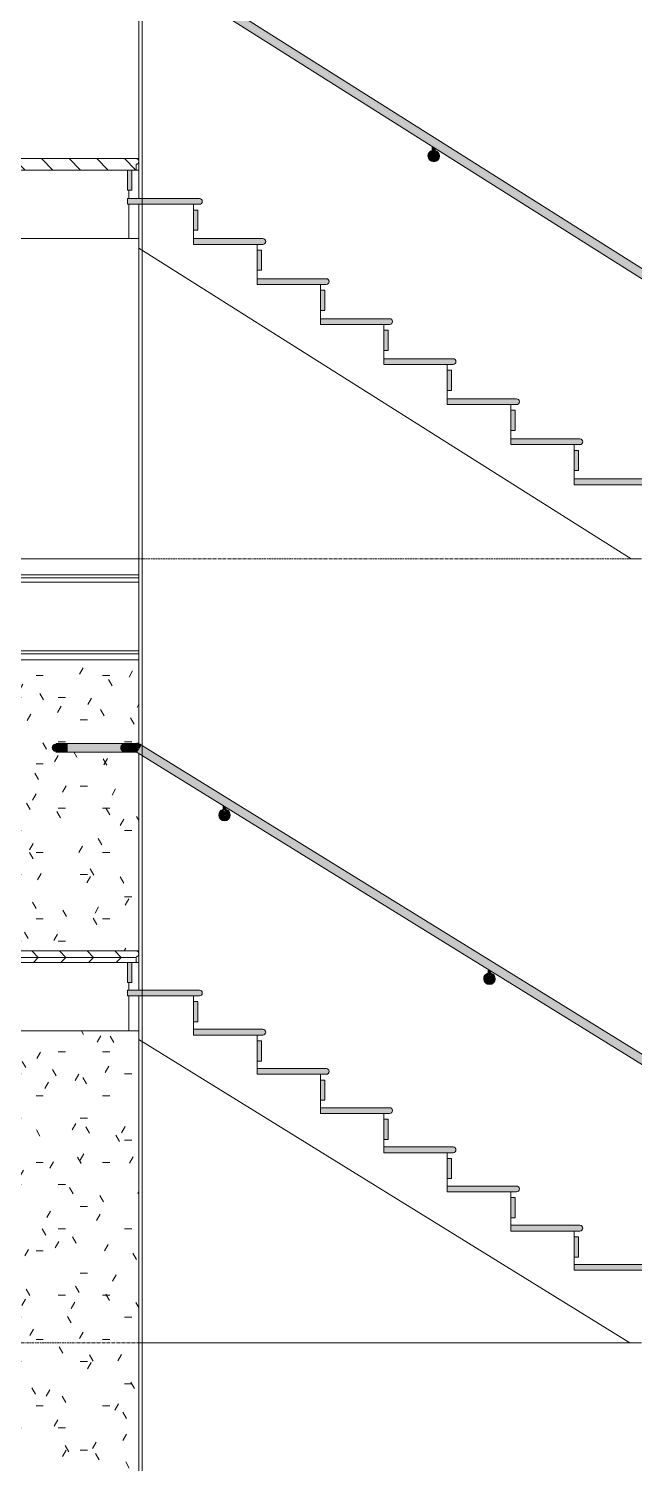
# Model space of a CAD drawing. Header units: inches. Extents: x 9661 to 15313, y -314 to 660.
# Drawn here: x 13329.5 to 13434.5, y -20.9 to 228 of the extents above; entities that cross this region are included whole.
import ezdxf

# ---------------------------------------------------------------- set-up
doc = ezdxf.new("R2010")
doc.units = ezdxf.units.IN
doc.header["$MEASUREMENT"] = 0
doc.linetypes.add('Grid Line 1_2_', pattern=[0.875, 0.5, -0.125, 0.125, -0.125])
for name, color, linetype, lineweight in [('0-3', 55, 'Continuous', 9), ('0-5', 130, 'Continuous', 5), ('A-FLOR-1', 55, 'Continuous', 9), ('A-FLOR-HRAL-1', 55, 'Continuous', 9), ('A-FLOR-HRAL-2', 7, 'Continuous', 9), ('A-FLOR-HRAL-4', 41, 'Continuous', 9), ('A-FLOR-LEVL-1', 51, 'Grid Line 1_2_', 9), ('A-WALL-PATT-1', 55, 'Continuous', 9), ('G-ANNO-SYMB', 111, 'Continuous', 9), ('I-WALL-1', 55, 'Continuous', 9), ('S-BEAM-3', 55, 'Continuous', 9), ('S-FNDN-2', 55, 'Continuous', 9), ('S-STRS-1', 45, 'Continuous', 9), ('S-STRS-2', 55, 'Continuous', 9), ('S-STRS-3', 21, 'Continuous', 5), ('S-STRS-4', 7, 'Continuous', 9)]:
    doc.layers.add(name, color=color, linetype=linetype, lineweight=lineweight)
pattern_1 = [(0, (-3012.324, 138.832), (0, 4.798), []), (315, (-3012.324, 138.832), (4.798427, 0), [6.786, -6.786]), (45, (-3012.324, 138.832), (4.798427, 0), [6.786, -6.786])]

# ---------------------------------------------------------------- blocks, each defined once
blk = doc.blocks.new('Railing - Handrail - Bracket-2694455-BUILDING SECTION - NORTH_SOUTH AT ELEVATOR AND COURTYARD - LOOKING EAST')
at = {"layer": 'A-FLOR-HRAL-2'}
h = blk.add_hatch(color=256, dxfattribs=at)
h.paths.add_polyline_path([(-3756.22, 92.32), (-3756.28, 92.27), (-3756.23, 92.31)], flags=0)
h.paths.add_polyline_path([(-3756.47, 90.57), (-3756.21, 90.6), (-3755.97, 90.7), (-3755.76, 90.86), (-3755.6, 91.07), (-3755.5, 91.31), (-3755.47, 91.57), (-3755.5, 91.83), (-3755.6, 92.07), (-3755.76, 92.27), (-3755.97, 92.43), (-3756.22, 92.53), (-3756.22, 91.56), (-3756.3, 91.42), (-3756.52, 91.35), (-3756.71, 91.5), (-3756.72, 91.89), (-3756.73, 92.53), (-3756.97, 92.43), (-3757.18, 92.27), (-3757.34, 92.07), (-3757.44, 91.83), (-3757.47, 91.57), (-3757.44, 91.31), (-3757.34, 91.07), (-3757.18, 90.86), (-3756.97, 90.7), (-3756.73, 90.6)], flags=0)
blk.add_hatch(color=256, dxfattribs=at).paths.add_polyline_path([(-3756.22, 92.32), (-3756.25, 92.94), (-3756.59, 93.17), (-3756.72, 93.21), (-3756.69, 92.32), (-3756.23, 92.32)], flags=0)
h = blk.add_hatch(color=256, dxfattribs=at)
h.paths.add_polyline_path([(-3756.52, 91.35), (-3756.3, 91.42), (-3756.22, 91.57), (-3756.22, 91.68), (-3756.47, 91.43), (-3756.72, 91.68), (-3756.71, 91.5), (-3756.6, 91.42)], flags=0)
h.paths.add_polyline_path([(-3756.47, 91.43), (-3756.22, 91.75), (-3756.26, 92.27), (-3756.41, 92.1), (-3756.69, 92.27), (-3756.72, 92.27), (-3756.7, 91.66), (-3756.52, 91.49)], flags=0)
h.paths.add_polyline_path([(-3756.41, 92.1), (-3756.29, 92.32), (-3756.63, 92.27), (-3756.47, 92.15)], flags=0)
at = {"layer": 'A-FLOR-HRAL-1'}
for p, q in [((-3756.72, 93.27), (-3756.72, 92.32)), ((-3756.22, 92.32), (-3756.22, 92.96))]:
    blk.add_line(p, q, dxfattribs=at)
at = {"layer": 'A-FLOR-HRAL-1', "flags": 128}
for points in [[(-3756.72, 92.32), (-3756.72, 92.29), (-3756.72, 92.26), (-3756.72, 92.23), (-3756.72, 92.2), (-3756.72, 92.17), (-3756.72, 92.14), (-3756.72, 92.11), (-3756.72, 92.08), (-3756.72, 92.05), (-3756.72, 92.03), (-3756.72, 92), (-3756.72, 91.97), (-3756.72, 91.94), (-3756.72, 91.92), (-3756.72, 91.89), (-3756.72, 91.87), (-3756.72, 91.85), (-3756.72, 91.82), (-3756.72, 91.8), (-3756.72, 91.78), (-3756.72, 91.76), (-3756.72, 91.74), (-3756.72, 91.72), (-3756.72, 91.7), (-3756.72, 91.69), (-3756.72, 91.67), (-3756.72, 91.66), (-3756.72, 91.64), (-3756.72, 91.63), (-3756.72, 91.62), (-3756.72, 91.61), (-3756.72, 91.6), (-3756.72, 91.59), (-3756.72, 91.58), (-3756.72, 91.58), (-3756.72, 91.57), (-3756.72, 91.57), (-3756.72, 91.57), (-3756.72, 91.57)], [(-3756.22, 91.57), (-3756.22, 91.57), (-3756.22, 91.57), (-3756.22, 91.57), (-3756.22, 91.58), (-3756.22, 91.58), (-3756.22, 91.59), (-3756.22, 91.6), (-3756.22, 91.61), (-3756.22, 91.62), (-3756.22, 91.63), (-3756.22, 91.64), (-3756.22, 91.65), (-3756.22, 91.67), (-3756.22, 91.68), (-3756.22, 91.7), (-3756.22, 91.72), (-3756.22, 91.73), (-3756.22, 91.75), (-3756.22, 91.77), (-3756.22, 91.79), (-3756.22, 91.82), (-3756.22, 91.84), (-3756.22, 91.86), (-3756.22, 91.89), (-3756.22, 91.91), (-3756.22, 91.94), (-3756.22, 91.96), (-3756.22, 91.99), (-3756.22, 92.02), (-3756.22, 92.05), (-3756.22, 92.07), (-3756.22, 92.1), (-3756.22, 92.13), (-3756.22, 92.16), (-3756.22, 92.19), (-3756.22, 92.22), (-3756.22, 92.25), (-3756.22, 92.28), (-3756.22, 92.31), (-3756.22, 92.32)]]:
    blk.add_lwpolyline(points, dxfattribs=at)
at = {"layer": 'A-FLOR-HRAL-1'}
for radius, start, end in [(1, 105, 180), (1, 360, 75), (1, 180, 360), (0.25, 195, 360)]:
    blk.add_arc((-3756.47, 91.57), radius, start, end, dxfattribs=at)
blk = doc.blocks.new('Railing - Handrail - Bracket-2694453-BUILDING SECTION - NORTH_SOUTH AT ELEVATOR AND COURTYARD - LOOKING EAST')
at = {"layer": 'A-FLOR-HRAL-2'}
blk.add_hatch(color=256, dxfattribs=at).paths.add_polyline_path([(-3710.27, 63.91), (-3710.26, 63.91), (-3710.29, 64.53), (-3710.64, 64.76), (-3710.76, 64.77), (-3710.73, 63.91), (-3710.29, 63.91)], flags=0)
h = blk.add_hatch(color=256, dxfattribs=at)
h.paths.add_polyline_path([(-3710.26, 63.91), (-3710.29, 63.91), (-3710.27, 63.9)], flags=0)
h.paths.add_polyline_path([(-3710.51, 62.16), (-3710.25, 62.19), (-3710.01, 62.29), (-3709.8, 62.45), (-3709.65, 62.66), (-3709.55, 62.9), (-3709.51, 63.16), (-3709.55, 63.42), (-3709.65, 63.66), (-3709.8, 63.86), (-3710.01, 64.02), (-3710.26, 64.12), (-3710.3, 63.09), (-3710.34, 63.01), (-3710.58, 62.95), (-3710.75, 63.09), (-3710.76, 63.48), (-3710.77, 64.12), (-3711.01, 64.02), (-3711.22, 63.86), (-3711.38, 63.66), (-3711.48, 63.42), (-3711.51, 63.16), (-3711.48, 62.9), (-3711.38, 62.66), (-3711.22, 62.45), (-3711.01, 62.29), (-3710.77, 62.19)], flags=0)
h = blk.add_hatch(color=256, dxfattribs=at)
h.paths.add_polyline_path([(-3710.56, 62.94), (-3710.34, 63.01), (-3710.26, 63.16), (-3710.26, 63.27), (-3710.51, 63.02), (-3710.76, 63.27), (-3710.75, 63.09), (-3710.58, 62.95)], flags=0)
h.paths.add_polyline_path([(-3710.51, 63.02), (-3710.26, 63.34), (-3710.29, 63.87), (-3710.45, 63.69), (-3710.73, 63.86), (-3710.76, 63.91), (-3710.74, 63.24), (-3710.56, 63.07)], flags=0)
h.paths.add_polyline_path([(-3710.45, 63.69), (-3710.33, 63.91), (-3710.69, 63.88), (-3710.51, 63.74)], flags=0)
at = {"layer": 'A-FLOR-HRAL-1'}
for p, q in [((-3710.76, 64.86), (-3710.76, 63.91)), ((-3710.26, 63.91), (-3710.26, 64.55))]:
    blk.add_line(p, q, dxfattribs=at)
at = {"layer": 'A-FLOR-HRAL-1', "flags": 128}
for points in [[(-3710.76, 63.91), (-3710.76, 63.88), (-3710.76, 63.85), (-3710.76, 63.82), (-3710.76, 63.79), (-3710.76, 63.76), (-3710.76, 63.73), (-3710.76, 63.7), (-3710.76, 63.67), (-3710.76, 63.64), (-3710.76, 63.61), (-3710.76, 63.59), (-3710.76, 63.56), (-3710.76, 63.53), (-3710.76, 63.51), (-3710.76, 63.48), (-3710.76, 63.46), (-3710.76, 63.44), (-3710.76, 63.41), (-3710.76, 63.39), (-3710.76, 63.37), (-3710.76, 63.35), (-3710.76, 63.33), (-3710.76, 63.31), (-3710.76, 63.29), (-3710.76, 63.28), (-3710.76, 63.26), (-3710.76, 63.25), (-3710.76, 63.23), (-3710.76, 63.22), (-3710.76, 63.21), (-3710.76, 63.2), (-3710.76, 63.19), (-3710.76, 63.18), (-3710.76, 63.17), (-3710.76, 63.17), (-3710.76, 63.16), (-3710.76, 63.16), (-3710.76, 63.16), (-3710.76, 63.16)], [(-3710.26, 63.16), (-3710.26, 63.16), (-3710.26, 63.16), (-3710.26, 63.16), (-3710.26, 63.17), (-3710.26, 63.17), (-3710.26, 63.18), (-3710.26, 63.19), (-3710.26, 63.19), (-3710.26, 63.2), (-3710.26, 63.22), (-3710.26, 63.23), (-3710.26, 63.24), (-3710.26, 63.26), (-3710.26, 63.27), (-3710.26, 63.29), (-3710.26, 63.31), (-3710.26, 63.32), (-3710.26, 63.34), (-3710.26, 63.36), (-3710.26, 63.38), (-3710.26, 63.41), (-3710.26, 63.43), (-3710.26, 63.45), (-3710.26, 63.48), (-3710.26, 63.5), (-3710.26, 63.53), (-3710.26, 63.55), (-3710.26, 63.58), (-3710.26, 63.61), (-3710.26, 63.64), (-3710.26, 63.66), (-3710.26, 63.69), (-3710.26, 63.72), (-3710.26, 63.75), (-3710.26, 63.78), (-3710.26, 63.81), (-3710.26, 63.84), (-3710.26, 63.87), (-3710.26, 63.9), (-3710.26, 63.91)]]:
    blk.add_lwpolyline(points, dxfattribs=at)
at = {"layer": 'A-FLOR-HRAL-1'}
for radius, start, end in [(1, 105, 180), (1, 180, 360), (0.25, 195, 360), (1, 360, 75)]:
    blk.add_arc((-3710.51, 63.16), radius, start, end, dxfattribs=at)
blk = doc.blocks.new('Railing - Handrail - Bracket-2694451-BUILDING SECTION - NORTH_SOUTH AT ELEVATOR AND COURTYARD - LOOKING EAST')
at = {"layer": 'A-FLOR-HRAL-2'}
h = blk.add_hatch(color=256, dxfattribs=at)
h.paths.add_polyline_path([(-3664.3, 35.5), (-3664.34, 35.5), (-3664.3, 35.5)], flags=0)
h.paths.add_polyline_path([(-3664.55, 33.75), (-3664.29, 33.78), (-3664.05, 33.88), (-3663.85, 34.04), (-3663.69, 34.25), (-3663.59, 34.49), (-3663.55, 34.75), (-3663.63, 35.11), (-3663.76, 35.34), (-3663.9, 35.5), (-3664.17, 35.66), (-3664.3, 35.71), (-3664.34, 34.68), (-3664.39, 34.6), (-3664.6, 34.53), (-3664.79, 34.68), (-3664.8, 35.07), (-3664.81, 35.71), (-3665.05, 35.61), (-3665.35, 35.34), (-3665.48, 35.11), (-3665.52, 35.01), (-3665.55, 34.75), (-3665.52, 34.49), (-3665.42, 34.25), (-3665.26, 34.04), (-3665.05, 33.88), (-3664.81, 33.78)], flags=0)
blk.add_hatch(color=256, dxfattribs=at).paths.add_polyline_path([(-3664.73, 35.5), (-3664.3, 35.5), (-3664.34, 36.12), (-3664.68, 36.35), (-3664.8, 36.39), (-3664.77, 35.5)], flags=0)
h = blk.add_hatch(color=256, dxfattribs=at)
h.paths.add_polyline_path([(-3664.6, 34.53), (-3664.39, 34.6), (-3664.3, 34.75), (-3664.3, 34.86), (-3664.55, 34.61), (-3664.8, 34.86), (-3664.79, 34.68), (-3664.69, 34.59)], flags=0)
h.paths.add_polyline_path([(-3664.55, 34.61), (-3664.3, 34.93), (-3664.34, 35.46), (-3664.49, 35.28), (-3664.77, 35.45), (-3664.8, 35.5), (-3664.78, 34.83), (-3664.6, 34.66)], flags=0)
h.paths.add_polyline_path([(-3664.49, 35.28), (-3664.38, 35.5), (-3664.73, 35.47), (-3664.55, 35.33)], flags=0)
at = {"layer": 'A-FLOR-HRAL-1'}
for p, q in [((-3664.8, 36.44), (-3664.8, 35.5)), ((-3664.3, 35.5), (-3664.3, 36.14))]:
    blk.add_line(p, q, dxfattribs=at)
at = {"layer": 'A-FLOR-HRAL-1', "flags": 128}
for points in [[(-3664.8, 35.5), (-3664.8, 35.47), (-3664.8, 35.44), (-3664.8, 35.41), (-3664.8, 35.38), (-3664.8, 35.35), (-3664.8, 35.32), (-3664.8, 35.29), (-3664.8, 35.26), (-3664.8, 35.23), (-3664.8, 35.2), (-3664.8, 35.18), (-3664.8, 35.15), (-3664.8, 35.12), (-3664.8, 35.1), (-3664.8, 35.07), (-3664.8, 35.05), (-3664.8, 35.02), (-3664.8, 35), (-3664.8, 34.98), (-3664.8, 34.96), (-3664.8, 34.94), (-3664.8, 34.92), (-3664.8, 34.9), (-3664.8, 34.88), (-3664.8, 34.87), (-3664.8, 34.85), (-3664.8, 34.83), (-3664.8, 34.82), (-3664.8, 34.81), (-3664.8, 34.8), (-3664.8, 34.79), (-3664.8, 34.78), (-3664.8, 34.77), (-3664.8, 34.76), (-3664.8, 34.76), (-3664.8, 34.75), (-3664.8, 34.75), (-3664.8, 34.75), (-3664.8, 34.75)], [(-3664.3, 34.75), (-3664.3, 34.75), (-3664.3, 34.75), (-3664.3, 34.75), (-3664.3, 34.76), (-3664.3, 34.76), (-3664.3, 34.77), (-3664.3, 34.78), (-3664.3, 34.78), (-3664.3, 34.79), (-3664.3, 34.81), (-3664.3, 34.82), (-3664.3, 34.83), (-3664.3, 34.85), (-3664.3, 34.86), (-3664.3, 34.88), (-3664.3, 34.89), (-3664.3, 34.91), (-3664.3, 34.93), (-3664.3, 34.95), (-3664.3, 34.97), (-3664.3, 35), (-3664.3, 35.02), (-3664.3, 35.04), (-3664.3, 35.07), (-3664.3, 35.09), (-3664.3, 35.12), (-3664.3, 35.14), (-3664.3, 35.17), (-3664.3, 35.2), (-3664.3, 35.22), (-3664.3, 35.25), (-3664.3, 35.28), (-3664.3, 35.31), (-3664.3, 35.34), (-3664.3, 35.37), (-3664.3, 35.4), (-3664.3, 35.43), (-3664.3, 35.46), (-3664.3, 35.49), (-3664.3, 35.5)]]:
    blk.add_lwpolyline(points, dxfattribs=at)
at = {"layer": 'A-FLOR-HRAL-1'}
for radius, start, end in [(1, 105, 180), (1, 360, 75), (1, 180, 360), (0.25, 195, 360)]:
    blk.add_arc((-3664.55, 34.75), radius, start, end, dxfattribs=at)
blk = doc.blocks.new('Railing - Railing-2687275-BUILDING SECTION - NORTH_SOUTH AT ELEVATOR AND COURTYARD - LOOKING EAST')
for name in ['Railing - Handrail - Bracket-2694455-BUILDING SECTION - NORTH_SOUTH AT ELEVATOR AND COURTYARD - LOOKING EAST', 'Railing - Handrail - Bracket-2694453-BUILDING SECTION - NORTH_SOUTH AT ELEVATOR AND COURTYARD - LOOKING EAST', 'Railing - Handrail - Bracket-2694451-BUILDING SECTION - NORTH_SOUTH AT ELEVATOR AND COURTYARD - LOOKING EAST']:
    blk.add_blockref(name, (0, 0))
blk = doc.blocks.new('Top Rail Type - Top Rail_Internal_-2687276-BUILDING SECTION - NORTH_SOUTH AT ELEVATOR AND COURTYARD - LOOKING EAST')
at = {"layer": 'A-FLOR-HRAL-4'}
for points in [[(-3774.45, 103.25), (-3771.89, 103.25), (-3771.89, 104), (-3773.89, 103.97), (-3774.2, 103.8), (-3774.32, 103.66), (-3774.41, 103.48), (-3774.44, 103.29)], [(-3771.89, 102.5), (-3771.89, 103.25), (-3774.45, 103.25), (-3774.36, 102.91), (-3774.25, 102.75), (-3774.1, 102.62), (-3773.92, 102.54), (-3773.73, 102.5), (-3773.7, 102.5), (-3772.47, 102.5)], [(-3771.23, 103.06), (-3770.85, 103.71), (-3771.4, 103.93), (-3771.89, 103.97), (-3771.89, 103.25), (-3771.42, 103.15), (-3771.32, 103.1)], [(-3771.62, 102.45), (-3771.23, 103.06), (-3771.7, 103.22), (-3771.89, 103.25), (-3771.89, 102.53), (-3771.63, 102.45)], [(-3771.7, 103.97), (-3771.73, 104), (-3771.7, 103.97)], [(-3771.32, 103.91), (-3771.35, 104), (-3771.62, 103.96), (-3771.35, 103.92)], [(-3662.6, 35.02), (-3662.2, 35.66), (-3771.23, 103.06), (-3771.62, 102.42), (-3756.59, 93.17), (-3756.4, 93.07), (-3756.16, 92.86), (-3710.64, 64.76), (-3710.45, 64.66), (-3710.24, 64.48), (-3664.68, 36.35), (-3664.45, 36.21), (-3664.14, 35.98), (-3662.63, 35.04)], [(-3662.2, 35.66), (-3661.82, 36.31), (-3770.85, 103.68), (-3771.23, 103.06), (-3662.47, 35.83)]]:
    blk.add_hatch(color=256, dxfattribs=at).paths.add_polyline_path(points, flags=0)
at = {"layer": 'A-FLOR-HRAL-1'}
for p, q in [((-3771.89, 104), (-3773.7, 104)), ((-3773.7, 102.5), (-3771.89, 102.5)), ((-3771.8, 102.5), (-3771.86, 102.5)), ((-3771.32, 104), (-3771.7, 104)), ((-3771.63, 102.43), (-3662.6, 35.02)), ((-3661.81, 36.3), (-3770.84, 103.7))]:
    blk.add_line(p, q, dxfattribs=at)
at = {"layer": 'A-FLOR-HRAL-1', "flags": 128}
for points in [[(-3770.84, 103.7), (-3770.91, 103.74), (-3770.98, 103.78), (-3771.05, 103.81), (-3771.12, 103.85), (-3771.2, 103.88), (-3771.27, 103.9), (-3771.35, 103.93), (-3771.43, 103.95), (-3771.51, 103.96), (-3771.59, 103.98), (-3771.67, 103.99), (-3771.74, 103.99), (-3771.82, 104), (-3771.89, 104)], [(-3771.89, 102.5), (-3771.87, 102.5), (-3771.85, 102.5), (-3771.83, 102.5), (-3771.81, 102.49), (-3771.79, 102.49), (-3771.77, 102.49), (-3771.75, 102.48), (-3771.73, 102.47), (-3771.72, 102.47), (-3771.7, 102.46), (-3771.68, 102.45), (-3771.66, 102.44), (-3771.64, 102.43), (-3771.63, 102.43)], [(-3771.88, 104), (-3771.8, 104), (-3771.72, 104), (-3771.7, 104)]]:
    blk.add_lwpolyline(points, dxfattribs=at)
at = {"layer": 'A-FLOR-HRAL-1'}
for points, knots in [([(-3773.7, 104), (-3773.71, 104), (-3773.75, 104), (-3773.8, 103.99), (-3773.85, 103.99), (-3773.89, 103.97), (-3773.94, 103.96), (-3773.99, 103.94), (-3774.03, 103.92), (-3774.07, 103.9), (-3774.12, 103.87), (-3774.17, 103.84), (-3774.22, 103.79), (-3774.26, 103.74), (-3774.3, 103.69), (-3774.35, 103.63), (-3774.39, 103.54), (-3774.44, 103.41), (-3774.45, 103.32), (-3774.45, 103.25)], [0.5, 0.5, 0.5, 0.5, 0.5208333, 0.5416667, 0.5625, 0.5833333, 0.6041667, 0.625, 0.6458333, 0.6666667, 0.6875, 0.7083333, 0.75, 0.7708333, 0.7916667, 0.8333333, 0.875, 0.9166667, 1, 1, 1, 1]), ([(-3774.45, 103.25), (-3774.45, 103.18), (-3774.44, 103.09), (-3774.39, 102.96), (-3774.35, 102.87), (-3774.3, 102.81), (-3774.26, 102.76), (-3774.22, 102.71), (-3774.16, 102.65), (-3774.09, 102.61), (-3774.03, 102.58), (-3773.99, 102.56), (-3773.94, 102.54), (-3773.89, 102.53), (-3773.85, 102.51), (-3773.8, 102.51), (-3773.75, 102.5), (-3773.71, 102.5), (-3773.7, 102.5)], [0, 0, 0, 0, 0.0833333, 0.125, 0.1666667, 0.2083333, 0.2291667, 0.25, 0.2916667, 0.3333333, 0.3541667, 0.375, 0.3958333, 0.4166667, 0.4375, 0.4583333, 0.4791667, 0.5, 0.5, 0.5, 0.5])]:
    blk.add_open_spline(points, degree=3, knots=knots, dxfattribs=at)
blk = doc.blocks.new('Railing - Handrail - Bracket-2694468-BUILDING SECTION - NORTH_SOUTH AT ELEVATOR AND COURTYARD - LOOKING EAST')
at = {"layer": 'A-FLOR-HRAL-2'}
h = blk.add_hatch(color=256, dxfattribs=at)
h.paths.add_polyline_path([(-3719.92, 206.67), (-3719.96, 206.67), (-3719.93, 206.66)], flags=0)
h.paths.add_polyline_path([(-3720.17, 204.92), (-3719.91, 204.95), (-3719.67, 205.05), (-3719.47, 205.21), (-3719.31, 205.42), (-3719.21, 205.66), (-3719.17, 205.92), (-3719.21, 206.18), (-3719.31, 206.42), (-3719.47, 206.63), (-3719.67, 206.78), (-3719.92, 206.88), (-3719.96, 205.85), (-3720.01, 205.77), (-3720.24, 205.71), (-3720.42, 205.85), (-3720.42, 206.24), (-3720.43, 206.88), (-3720.67, 206.78), (-3720.88, 206.63), (-3721.04, 206.42), (-3721.14, 206.18), (-3721.17, 205.92), (-3721.14, 205.66), (-3721.04, 205.42), (-3720.88, 205.21), (-3720.67, 205.05), (-3720.43, 204.95)], flags=0)
for points in [[(-3720.35, 206.67), (-3719.92, 206.67), (-3719.96, 207.28), (-3720.3, 207.51), (-3720.42, 207.53), (-3720.39, 206.67)], [(-3720.23, 205.7), (-3720.01, 205.77), (-3719.92, 205.92), (-3719.96, 206.63), (-3719.96, 206.67), (-3720.35, 206.64), (-3720.39, 206.63), (-3720.42, 206.67), (-3720.42, 205.85), (-3720.24, 205.71)]]:
    blk.add_hatch(color=256, dxfattribs=at).paths.add_polyline_path(points, flags=0)
at = {"layer": 'A-FLOR-HRAL-1'}
for p, q in [((-3720.42, 207.61), (-3720.42, 206.67)), ((-3719.92, 206.67), (-3719.92, 207.29))]:
    blk.add_line(p, q, dxfattribs=at)
at = {"layer": 'A-FLOR-HRAL-1', "flags": 128}
for points in [[(-3720.42, 206.67), (-3720.42, 206.64), (-3720.42, 206.61), (-3720.42, 206.58), (-3720.42, 206.55), (-3720.42, 206.52), (-3720.42, 206.49), (-3720.42, 206.46), (-3720.42, 206.43), (-3720.42, 206.4), (-3720.42, 206.38), (-3720.42, 206.35), (-3720.42, 206.32), (-3720.42, 206.3), (-3720.42, 206.27), (-3720.42, 206.24), (-3720.42, 206.22), (-3720.42, 206.2), (-3720.42, 206.17), (-3720.42, 206.15), (-3720.42, 206.13), (-3720.42, 206.11), (-3720.42, 206.09), (-3720.42, 206.07), (-3720.42, 206.05), (-3720.42, 206.04), (-3720.42, 206.02), (-3720.42, 206.01), (-3720.42, 205.99), (-3720.42, 205.98), (-3720.42, 205.97), (-3720.42, 205.96), (-3720.42, 205.95), (-3720.42, 205.94), (-3720.42, 205.94), (-3720.42, 205.93), (-3720.42, 205.92), (-3720.42, 205.92), (-3720.42, 205.92), (-3720.42, 205.92)], [(-3719.92, 205.92), (-3719.92, 205.92), (-3719.92, 205.92), (-3719.92, 205.92), (-3719.92, 205.93), (-3719.92, 205.93), (-3719.92, 205.94), (-3719.92, 205.95), (-3719.92, 205.96), (-3719.92, 205.97), (-3719.92, 205.98), (-3719.92, 205.99), (-3719.92, 206), (-3719.92, 206.02), (-3719.92, 206.03), (-3719.92, 206.05), (-3719.92, 206.07), (-3719.92, 206.09), (-3719.92, 206.1), (-3719.92, 206.12), (-3719.92, 206.15), (-3719.92, 206.17), (-3719.92, 206.19), (-3719.92, 206.21), (-3719.92, 206.24), (-3719.92, 206.26), (-3719.92, 206.29), (-3719.92, 206.31), (-3719.92, 206.34), (-3719.92, 206.37), (-3719.92, 206.4), (-3719.92, 206.42), (-3719.92, 206.45), (-3719.92, 206.48), (-3719.92, 206.51), (-3719.92, 206.54), (-3719.92, 206.57), (-3719.92, 206.6), (-3719.92, 206.63), (-3719.92, 206.66), (-3719.92, 206.67)]]:
    blk.add_lwpolyline(points, dxfattribs=at)
at = {"layer": 'A-FLOR-HRAL-1'}
for radius, start, end in [(1, 105, 180), (1, 0, 75), (1, 180, 0), (0.25, 195, 0)]:
    blk.add_arc((-3720.17, 205.92), radius, start, end, dxfattribs=at)
blk = doc.blocks.new('Railing - Railing-2687277-BUILDING SECTION - NORTH_SOUTH AT ELEVATOR AND COURTYARD - LOOKING EAST')
blk.add_blockref('Railing - Handrail - Bracket-2694468-BUILDING SECTION - NORTH_SOUTH AT ELEVATOR AND COURTYARD - LOOKING EAST', (0, 0))
blk = doc.blocks.new('Top Rail Type - Top Rail_Internal_-2687278-BUILDING SECTION - NORTH_SOUTH AT ELEVATOR AND COURTYARD - LOOKING EAST')
at = {"layer": 'A-FLOR-HRAL-4'}
for points in [[(-3662.61, 171.04), (-3662.21, 171.67), (-3771.25, 240.51), (-3771.62, 239.89), (-3720.3, 207.51), (-3720.1, 207.4), (-3719.91, 207.22), (-3667.9, 174.42), (-3667.71, 174.31), (-3667.36, 174.04), (-3662.65, 171.06)], [(-3662.21, 171.67), (-3661.83, 172.32), (-3770.85, 241.14), (-3771.23, 240.53), (-3662.47, 171.84)]]:
    blk.add_hatch(color=256, dxfattribs=at).paths.add_polyline_path(points, flags=0)
at = {"layer": 'A-FLOR-HRAL-1'}
for p, q in [((-3771.64, 239.9), (-3662.61, 171.04)), ((-3661.81, 172.31), (-3770.83, 241.16))]:
    blk.add_line(p, q, dxfattribs=at)
blk = doc.blocks.new('Top Rail Type - Top Rail_Internal_-2658768-BUILDING SECTION - NORTH_SOUTH AT ELEVATOR AND COURTYARD - LOOKING EAST')
at = {"layer": 'A-FLOR-HRAL-4'}
for points in [[(-3783.7, 102.5), (-3783.7, 103.25), (-3786.45, 103.25), (-3786.36, 102.91), (-3786.32, 102.86), (-3786.26, 102.82), (-3786.18, 102.68), (-3786.07, 102.6), (-3785.64, 102.52), (-3784.64, 102.52), (-3784.14, 102.51)], [(-3784.22, 103.25), (-3783.7, 103.25), (-3783.7, 104), (-3786.07, 103.9), (-3786.24, 103.75), (-3786.28, 103.66), (-3786.35, 103.63), (-3786.44, 103.3), (-3786.42, 103.25), (-3784.38, 103.25)], [(-3774.45, 103.25), (-3774.41, 103.48), (-3774.32, 103.66), (-3774.2, 103.8), (-3774.04, 103.91), (-3773.86, 103.98), (-3773.89, 104), (-3783.7, 103.97), (-3783.7, 103.25), (-3774.57, 103.25)], [(-3773.7, 102.5), (-3773.92, 102.54), (-3774.1, 102.62), (-3774.25, 102.75), (-3774.36, 102.91), (-3774.43, 103.1), (-3774.45, 103.25), (-3783.7, 103.25), (-3783.7, 102.5), (-3773.89, 102.5)], [(-3771.89, 104), (-3771.32, 104.03), (-3771.35, 104.08), (-3771.43, 104.05), (-3771.89, 104)]]:
    blk.add_hatch(color=256, dxfattribs=at).paths.add_polyline_path(points, flags=0)
at = {"layer": 'A-FLOR-HRAL-1'}
for p, q in [((-3773.7, 104), (-3783.7, 104)), ((-3783.7, 102.5), (-3773.7, 102.5))]:
    blk.add_line(p, q, dxfattribs=at)
at = {"layer": 'A-FLOR-HRAL-1', "flags": 128}
for points in [[(-3783.7, 104), (-3783.78, 104), (-3783.86, 104), (-3783.94, 104), (-3784.02, 104), (-3784.1, 104), (-3784.17, 104), (-3784.25, 104), (-3784.33, 104), (-3784.4, 104), (-3784.48, 104), (-3784.55, 104), (-3784.62, 104), (-3784.69, 104), (-3784.76, 104), (-3784.83, 104), (-3784.89, 104), (-3784.96, 104), (-3785.02, 104), (-3785.08, 104), (-3785.13, 104), (-3785.19, 104), (-3785.24, 104), (-3785.29, 104), (-3785.34, 104), (-3785.38, 104), (-3785.42, 104), (-3785.46, 104), (-3785.5, 104), (-3785.53, 104), (-3785.56, 104), (-3785.59, 104), (-3785.61, 104), (-3785.64, 104), (-3785.65, 104), (-3785.67, 104), (-3785.68, 104), (-3785.69, 104), (-3785.7, 104), (-3785.7, 104), (-3785.7, 104)], [(-3785.7, 102.5), (-3785.7, 102.5), (-3785.69, 102.5), (-3785.68, 102.5), (-3785.67, 102.5), (-3785.66, 102.5), (-3785.64, 102.5), (-3785.62, 102.5), (-3785.6, 102.5), (-3785.57, 102.5), (-3785.54, 102.5), (-3785.51, 102.5), (-3785.47, 102.5), (-3785.43, 102.5), (-3785.39, 102.5), (-3785.35, 102.5), (-3785.3, 102.5), (-3785.25, 102.5), (-3785.2, 102.5), (-3785.15, 102.5), (-3785.09, 102.5), (-3785.03, 102.5), (-3784.97, 102.5), (-3784.91, 102.5), (-3784.85, 102.5), (-3784.78, 102.5), (-3784.71, 102.5), (-3784.64, 102.5), (-3784.57, 102.5), (-3784.5, 102.5), (-3784.42, 102.5), (-3784.35, 102.5), (-3784.27, 102.5), (-3784.2, 102.5), (-3784.12, 102.5), (-3784.04, 102.5), (-3783.96, 102.5), (-3783.88, 102.5), (-3783.8, 102.5), (-3783.72, 102.5), (-3783.7, 102.5)], [(-3771.35, 104.07), (-3771.43, 104.05), (-3771.51, 104.04), (-3771.59, 104.02), (-3771.67, 104.01), (-3771.74, 104.01), (-3771.82, 104), (-3771.89, 104)]]:
    blk.add_lwpolyline(points, dxfattribs=at)
blk = doc.blocks.new('CTR - 1st Phase -Stairs _ Elevators_rvt-2-BUILDING SECTION - NORTH_SOUTH AT ELEVATOR AND COURTYARD - LOOKING EAST')
at = {"layer": 'S-STRS-1'}
h = blk.add_hatch(dxfattribs=at)
h.set_pattern_fill('FP_40', color=256, style=0, pattern_type=2)
h.set_pattern_definition(pattern_1)
h.paths.add_polyline_path([(-3823.2, 203.47), (-3771.82, 203.47), (-3771.82, 204.47), (-3771.57, 204.54), (-3771.39, 204.72), (-3771.34, 204.84), (-3771.34, 205.1), (-3771.47, 205.33), (-3771.69, 205.46), (-3772.11, 205.47), (-3823.2, 205.47)], flags=0)
h = blk.add_hatch(dxfattribs=at)
h.set_pattern_fill('FP_40', color=256, style=0, pattern_type=2)
h.set_pattern_definition(pattern_1)
h.paths.add_polyline_path([(-3823.2, 66), (-3771.82, 66), (-3771.82, 67), (-3771.57, 67.07), (-3771.39, 67.25), (-3771.34, 67.37), (-3771.34, 67.63), (-3771.47, 67.85), (-3771.69, 67.98), (-3771.82, 68), (-3823.2, 68), (-3823.2, 66.35)], flags=0)
at = {"layer": 'S-STRS-3'}
for points in [[(-3773.07, 199.97), (-3772.57, 199.97), (-3772.57, 203.47), (-3773.32, 203.47), (-3773.32, 199.97)], [(-3761.82, 197.53), (-3760.69, 197.54), (-3760.47, 197.67), (-3760.34, 197.9), (-3760.34, 198.16), (-3760.47, 198.38), (-3760.57, 198.46), (-3760.82, 198.53), (-3773.32, 198.53), (-3773.32, 197.53), (-3770.38, 197.53)], [(-3761.07, 193.03), (-3761.07, 196.53), (-3761.82, 196.53), (-3761.82, 193.03)], [(-3761.82, 190.58), (-3749.82, 190.58), (-3749.57, 190.65), (-3749.47, 190.73), (-3749.34, 190.95), (-3749.34, 191.21), (-3749.47, 191.43), (-3749.57, 191.51), (-3749.82, 191.58), (-3761.82, 191.58)], [(-3750.07, 186.08), (-3750.07, 189.58), (-3750.82, 189.58), (-3750.82, 186.08)], [(-3739.82, 183.63), (-3738.82, 183.63), (-3738.57, 183.7), (-3738.47, 183.78), (-3738.34, 184), (-3738.34, 184.26), (-3738.47, 184.49), (-3738.57, 184.56), (-3738.82, 184.63), (-3750.82, 184.63), (-3750.82, 183.63)], [(-3739.07, 179.13), (-3739.07, 182.63), (-3739.82, 182.63), (-3739.82, 179.13)], [(-3728.82, 176.68), (-3727.82, 176.68), (-3727.57, 176.75), (-3727.47, 176.83), (-3727.34, 177.05), (-3727.34, 177.31), (-3727.47, 177.54), (-3727.57, 177.62), (-3727.82, 177.68), (-3739.82, 177.68), (-3739.82, 176.68), (-3736.86, 176.68)], [(-3728.07, 172.18), (-3728.07, 175.68), (-3728.82, 175.68), (-3728.82, 172.18)], [(-3728.82, 169.74), (-3716.82, 169.74), (-3716.57, 169.8), (-3716.47, 169.88), (-3716.34, 170.11), (-3716.34, 170.37), (-3716.47, 170.59), (-3716.57, 170.67), (-3716.82, 170.74), (-3728.82, 170.74)], [(-3717.07, 165.24), (-3717.07, 168.74), (-3717.82, 168.74), (-3717.82, 165.24)], [(-3714.2, 162.79), (-3705.82, 162.79), (-3705.57, 162.86), (-3705.47, 162.94), (-3705.34, 163.16), (-3705.34, 163.42), (-3705.47, 163.64), (-3705.57, 163.72), (-3705.82, 163.79), (-3717.82, 163.79), (-3717.82, 162.79)], [(-3706.07, 158.29), (-3706.07, 161.79), (-3706.82, 161.79), (-3706.82, 158.29)], [(-3694.82, 155.84), (-3694.57, 155.91), (-3694.47, 155.99), (-3694.34, 156.21), (-3694.34, 156.47), (-3694.47, 156.7), (-3694.57, 156.78), (-3694.82, 156.84), (-3706.82, 156.84), (-3706.82, 155.84), (-3694.96, 155.84)], [(-3695.07, 151.34), (-3695.07, 154.84), (-3695.82, 154.84), (-3695.82, 151.34)], [(-3684.82, 148.89), (-3683.82, 148.89), (-3683.57, 148.96), (-3683.47, 149.04), (-3683.34, 149.27), (-3683.34, 149.52), (-3683.47, 149.75), (-3683.57, 149.83), (-3683.82, 149.89), (-3695.82, 149.89), (-3695.82, 148.89), (-3686.58, 148.89)], [(-3773.07, 62.5), (-3772.57, 62.5), (-3772.57, 66), (-3773.32, 66), (-3773.32, 62.5)], [(-3761.82, 60.2), (-3760.69, 60.22), (-3760.47, 60.35), (-3760.34, 60.57), (-3760.34, 60.83), (-3760.47, 61.05), (-3760.57, 61.13), (-3760.82, 61.2), (-3773.32, 61.2), (-3773.32, 60.2), (-3761.98, 60.2)], [(-3761.07, 55.7), (-3761.07, 59.2), (-3761.82, 59.2), (-3761.82, 55.7)], [(-3753.62, 53.4), (-3749.82, 53.4), (-3749.57, 53.47), (-3749.47, 53.55), (-3749.34, 53.77), (-3749.34, 54.03), (-3749.47, 54.25), (-3749.57, 54.33), (-3749.82, 54.4), (-3761.82, 54.4), (-3761.82, 53.4), (-3760.82, 53.4)], [(-3750.07, 48.9), (-3750.07, 52.4), (-3750.82, 52.4), (-3750.82, 48.9)], [(-3750.82, 46.6), (-3738.82, 46.6), (-3738.57, 46.67), (-3738.47, 46.75), (-3738.34, 46.97), (-3738.34, 47.23), (-3738.47, 47.45), (-3738.57, 47.53), (-3738.82, 47.6), (-3750.82, 47.6)], [(-3739.07, 42.1), (-3739.07, 45.6), (-3739.82, 45.6), (-3739.82, 42.1)], [(-3736.86, 39.8), (-3727.82, 39.8), (-3727.57, 39.87), (-3727.47, 39.95), (-3727.34, 40.17), (-3727.34, 40.43), (-3727.47, 40.65), (-3727.57, 40.73), (-3727.82, 40.8), (-3739.82, 40.8), (-3739.82, 39.8), (-3738.82, 39.8)], [(-3728.07, 35.3), (-3728.07, 38.8), (-3728.82, 38.8), (-3728.82, 35.3)], [(-3717.82, 33), (-3716.82, 33), (-3716.57, 33.07), (-3716.47, 33.15), (-3716.34, 33.37), (-3716.34, 33.63), (-3716.47, 33.85), (-3716.57, 33.93), (-3716.82, 34), (-3728.82, 34), (-3728.82, 33)], [(-3717.07, 28.5), (-3717.07, 32), (-3717.82, 32), (-3717.82, 28.5)], [(-3717.82, 26.2), (-3705.82, 26.2), (-3705.57, 26.27), (-3705.47, 26.35), (-3705.34, 26.57), (-3705.34, 26.83), (-3705.47, 27.05), (-3705.57, 27.13), (-3705.82, 27.2), (-3717.82, 27.2)], [(-3706.07, 21.7), (-3706.07, 25.2), (-3706.82, 25.2), (-3706.82, 21.7)], [(-3694.82, 19.4), (-3694.57, 19.47), (-3694.47, 19.55), (-3694.34, 19.77), (-3694.34, 20.03), (-3694.47, 20.25), (-3694.57, 20.33), (-3694.82, 20.4), (-3706.82, 20.4), (-3706.82, 19.4), (-3695.82, 19.4)], [(-3695.07, 14.9), (-3695.07, 18.4), (-3695.82, 18.4), (-3695.82, 14.9)], [(-3695.82, 12.6), (-3683.82, 12.6), (-3683.57, 12.67), (-3683.47, 12.75), (-3683.34, 12.97), (-3683.34, 13.23), (-3683.47, 13.45), (-3683.57, 13.53), (-3683.82, 13.6), (-3695.82, 13.6)]]:
    blk.add_hatch(color=256, dxfattribs=at).paths.add_polyline_path(points, flags=0)
at = {"layer": 'I-WALL-1'}
for p, q in [((-3771.32, 239.7), (-3771.32, 198.53)), ((-3771.32, 189.93), (-3771.32, 103.91)), ((-3823.2, 136), (-3771.32, 136)), ((-3771.32, 102.24), (-3771.32, 61.2)), ((-3771.32, 52.66), (-3771.32, 0)), ((-3686.14, 0), (-3771.32, 0)), ((-3771.32, 0), (-3771.32, -46.91))]:
    blk.add_line(p, q, dxfattribs=at)
at = {"layer": 'S-STRS-2'}
for p, q in [((-3771.82, 205.47), (-3771.32, 205.47)), ((-3771.32, 204.97), (-3771.32, 205.47)), ((-3771.32, 203.47), (-3771.32, 204.97)), ((-3771.82, 203.47), (-3771.32, 203.47)), ((-3771.32, 203.47), (-3771.82, 203.47)), ((-3771.32, 203.47), (-3771.32, 198.53)), ((-3773.07, 198.53), (-3773.07, 199.97)), ((-3773.07, 191.6), (-3773.07, 197.53)), ((-3771.32, 197.53), (-3771.32, 191.6)), ((-3771.32, 189.93), (-3771.32, 197.53)), ((-3761.82, 197.53), (-3761.82, 196.53)), ((-3761.82, 193.03), (-3761.82, 191.58)), ((-3821.45, 191.6), (-3773.07, 191.6)), ((-3771.32, 191.6), (-3773.07, 191.6)), ((-3771.32, 189.93), (-3685.94, 136)), ((-3750.82, 190.58), (-3750.82, 189.58)), ((-3750.82, 186.08), (-3750.82, 184.63)), ((-3739.82, 183.63), (-3739.82, 182.63)), ((-3739.82, 179.13), (-3739.82, 177.68)), ((-3728.82, 176.68), (-3728.82, 175.68)), ((-3728.82, 172.18), (-3728.82, 170.74)), ((-3717.82, 169.74), (-3717.82, 168.74)), ((-3717.82, 165.24), (-3717.82, 163.79)), ((-3706.82, 162.79), (-3706.82, 161.79)), ((-3706.82, 158.29), (-3706.82, 156.84)), ((-3695.82, 155.84), (-3695.82, 154.84)), ((-3695.82, 151.34), (-3695.82, 149.89)), ((-3684.32, 136), (-3685.94, 136)), ((-3771.82, 68), (-3771.32, 68)), ((-3771.32, 67.5), (-3771.32, 68)), ((-3771.32, 66), (-3771.32, 67.5)), ((-3771.82, 66), (-3771.32, 66)), ((-3771.32, 66), (-3771.82, 66)), ((-3771.32, 66), (-3771.32, 61.2)), ((-3773.07, 61.2), (-3773.07, 62.5)), ((-3773.07, 54.12), (-3773.07, 60.2)), ((-3771.32, 60.2), (-3771.32, 54.12)), ((-3771.32, 52.66), (-3771.32, 60.2)), ((-3761.82, 60.2), (-3761.82, 59.2)), ((-3761.82, 55.7), (-3761.82, 54.4)), ((-3821.45, 54.12), (-3773.07, 54.12)), ((-3771.32, 54.12), (-3773.07, 54.12)), ((-3771.32, 52.66), (-3686.14, 0)), ((-3750.82, 53.4), (-3750.82, 52.4)), ((-3750.82, 48.9), (-3750.82, 47.6)), ((-3739.82, 46.6), (-3739.82, 45.6)), ((-3739.82, 42.1), (-3739.82, 40.8)), ((-3728.82, 39.8), (-3728.82, 38.8)), ((-3728.82, 35.3), (-3728.82, 34)), ((-3717.82, 33), (-3717.82, 32)), ((-3717.82, 28.5), (-3717.82, 27.2)), ((-3706.82, 26.2), (-3706.82, 25.2)), ((-3706.82, 21.7), (-3706.82, 20.4)), ((-3695.82, 19.4), (-3695.82, 18.4)), ((-3695.82, 14.9), (-3695.82, 13.6)), ((-3684.32, 0), (-3686.14, 0))]:
    blk.add_line(p, q, dxfattribs=at)
for centre, start, end in [((-3771.82, 204.97), 0, 15), ((-3771.82, 204.97), 345, 0), ((-3771.82, 67.5), 0, 15), ((-3771.82, 67.5), 345, 0)]:
    blk.add_arc(centre, 0.5, start, end, dxfattribs=at)
at = {"layer": 'S-STRS-4'}
for p, q in [((-3823.2, 205.47), (-3771.82, 205.47)), ((-3771.82, 203.47), (-3771.82, 204.47)), ((-3771.82, 203.47), (-3823.2, 203.47)), ((-3772.57, 203.47), (-3773.32, 203.47)), ((-3773.32, 203.47), (-3773.32, 199.97)), ((-3772.57, 199.97), (-3772.57, 203.47)), ((-3772.57, 199.97), (-3773.32, 199.97)), ((-3773.32, 198.53), (-3760.82, 198.53)), ((-3773.32, 198.53), (-3773.32, 197.53)), ((-3773.32, 197.53), (-3760.82, 197.53)), ((-3761.07, 196.53), (-3761.82, 196.53)), ((-3761.82, 196.53), (-3761.82, 193.03)), ((-3761.07, 193.03), (-3761.07, 196.53)), ((-3761.07, 193.03), (-3761.82, 193.03)), ((-3761.82, 191.58), (-3749.82, 191.58)), ((-3761.82, 191.58), (-3761.82, 190.58)), ((-3761.82, 190.58), (-3749.82, 190.58)), ((-3750.07, 189.58), (-3750.82, 189.58)), ((-3750.82, 189.58), (-3750.82, 186.08)), ((-3750.07, 186.08), (-3750.07, 189.58)), ((-3750.07, 186.08), (-3750.82, 186.08)), ((-3750.82, 184.63), (-3738.82, 184.63)), ((-3750.82, 184.63), (-3750.82, 183.63)), ((-3750.82, 183.63), (-3738.82, 183.63)), ((-3739.07, 182.63), (-3739.82, 182.63)), ((-3739.82, 182.63), (-3739.82, 179.13)), ((-3739.07, 179.13), (-3739.07, 182.63)), ((-3739.07, 179.13), (-3739.82, 179.13)), ((-3739.82, 177.68), (-3727.82, 177.68)), ((-3739.82, 177.68), (-3739.82, 176.68)), ((-3739.82, 176.68), (-3727.82, 176.68)), ((-3728.07, 175.68), (-3728.82, 175.68)), ((-3728.82, 175.68), (-3728.82, 172.18)), ((-3728.07, 172.18), (-3728.07, 175.68)), ((-3728.07, 172.18), (-3728.82, 172.18)), ((-3728.82, 170.74), (-3716.82, 170.74)), ((-3728.82, 170.74), (-3728.82, 169.74)), ((-3728.82, 169.74), (-3716.82, 169.74)), ((-3717.07, 168.74), (-3717.82, 168.74)), ((-3717.82, 168.74), (-3717.82, 165.24)), ((-3717.07, 165.24), (-3717.07, 168.74)), ((-3717.07, 165.24), (-3717.82, 165.24)), ((-3717.82, 163.79), (-3705.82, 163.79)), ((-3717.82, 163.79), (-3717.82, 162.79)), ((-3717.82, 162.79), (-3705.82, 162.79)), ((-3706.07, 161.79), (-3706.82, 161.79)), ((-3706.82, 161.79), (-3706.82, 158.29)), ((-3706.07, 158.29), (-3706.07, 161.79)), ((-3706.07, 158.29), (-3706.82, 158.29)), ((-3706.82, 156.84), (-3694.82, 156.84)), ((-3706.82, 156.84), (-3706.82, 155.84)), ((-3706.82, 155.84), (-3694.82, 155.84)), ((-3695.07, 154.84), (-3695.82, 154.84)), ((-3695.82, 154.84), (-3695.82, 151.34)), ((-3695.07, 151.34), (-3695.07, 154.84)), ((-3695.07, 151.34), (-3695.82, 151.34)), ((-3695.82, 149.89), (-3683.82, 149.89)), ((-3695.82, 149.89), (-3695.82, 148.89)), ((-3695.82, 148.89), (-3683.82, 148.89)), ((-3823.2, 68), (-3771.82, 68)), ((-3771.82, 66), (-3823.2, 66)), ((-3772.57, 66), (-3773.32, 66)), ((-3773.32, 66), (-3773.32, 62.5)), ((-3772.57, 62.5), (-3772.57, 66)), ((-3771.82, 66), (-3771.82, 67)), ((-3772.57, 62.5), (-3773.32, 62.5)), ((-3773.32, 61.2), (-3760.82, 61.2)), ((-3773.32, 61.2), (-3773.32, 60.2)), ((-3773.32, 60.2), (-3760.82, 60.2)), ((-3761.07, 59.2), (-3761.82, 59.2)), ((-3761.82, 59.2), (-3761.82, 55.7)), ((-3761.07, 55.7), (-3761.07, 59.2)), ((-3761.07, 55.7), (-3761.82, 55.7)), ((-3761.82, 54.4), (-3749.82, 54.4)), ((-3761.82, 54.4), (-3761.82, 53.4)), ((-3761.82, 53.4), (-3749.82, 53.4)), ((-3750.07, 52.4), (-3750.82, 52.4)), ((-3750.82, 52.4), (-3750.82, 48.9)), ((-3750.07, 48.9), (-3750.07, 52.4)), ((-3750.07, 48.9), (-3750.82, 48.9)), ((-3750.82, 47.6), (-3738.82, 47.6)), ((-3750.82, 47.6), (-3750.82, 46.6)), ((-3750.82, 46.6), (-3738.82, 46.6)), ((-3739.07, 45.6), (-3739.82, 45.6)), ((-3739.82, 45.6), (-3739.82, 42.1)), ((-3739.07, 42.1), (-3739.07, 45.6)), ((-3739.07, 42.1), (-3739.82, 42.1)), ((-3739.82, 40.8), (-3727.82, 40.8)), ((-3739.82, 40.8), (-3739.82, 39.8)), ((-3739.82, 39.8), (-3727.82, 39.8)), ((-3728.07, 38.8), (-3728.82, 38.8)), ((-3728.82, 38.8), (-3728.82, 35.3)), ((-3728.07, 35.3), (-3728.07, 38.8)), ((-3728.07, 35.3), (-3728.82, 35.3)), ((-3728.82, 34), (-3716.82, 34)), ((-3728.82, 34), (-3728.82, 33)), ((-3728.82, 33), (-3716.82, 33)), ((-3717.07, 32), (-3717.82, 32)), ((-3717.82, 32), (-3717.82, 28.5)), ((-3717.07, 28.5), (-3717.07, 32)), ((-3717.07, 28.5), (-3717.82, 28.5)), ((-3717.82, 27.2), (-3705.82, 27.2)), ((-3717.82, 27.2), (-3717.82, 26.2)), ((-3717.82, 26.2), (-3705.82, 26.2)), ((-3706.07, 25.2), (-3706.82, 25.2)), ((-3706.82, 25.2), (-3706.82, 21.7)), ((-3706.07, 21.7), (-3706.07, 25.2)), ((-3706.07, 21.7), (-3706.82, 21.7)), ((-3706.82, 20.4), (-3694.82, 20.4)), ((-3706.82, 20.4), (-3706.82, 19.4)), ((-3706.82, 19.4), (-3694.82, 19.4)), ((-3695.07, 18.4), (-3695.82, 18.4)), ((-3695.82, 18.4), (-3695.82, 14.9)), ((-3695.07, 14.9), (-3695.07, 18.4)), ((-3695.07, 14.9), (-3695.82, 14.9)), ((-3695.82, 13.6), (-3683.82, 13.6)), ((-3695.82, 13.6), (-3695.82, 12.6)), ((-3695.82, 12.6), (-3683.82, 12.6))]:
    blk.add_line(p, q, dxfattribs=at)
for centre in [(-3771.82, 204.97), (-3760.82, 198.03), (-3749.82, 191.08), (-3738.82, 184.13), (-3727.82, 177.18), (-3716.82, 170.24), (-3705.82, 163.29), (-3694.82, 156.34), (-3771.82, 67.5), (-3760.82, 60.7), (-3749.82, 53.9), (-3738.82, 47.1), (-3727.82, 40.3), (-3716.82, 33.5), (-3705.82, 26.7), (-3694.82, 19.9)]:
    blk.add_arc(centre, 0.5, 270, 90, dxfattribs=at)
at = {"layer": '0-3'}
for name in ['Top Rail Type - Top Rail_Internal_-2687278-BUILDING SECTION - NORTH_SOUTH AT ELEVATOR AND COURTYARD - LOOKING EAST', 'Railing - Railing-2687277-BUILDING SECTION - NORTH_SOUTH AT ELEVATOR AND COURTYARD - LOOKING EAST', 'Top Rail Type - Top Rail_Internal_-2658768-BUILDING SECTION - NORTH_SOUTH AT ELEVATOR AND COURTYARD - LOOKING EAST', 'Top Rail Type - Top Rail_Internal_-2687276-BUILDING SECTION - NORTH_SOUTH AT ELEVATOR AND COURTYARD - LOOKING EAST', 'Railing - Railing-2687275-BUILDING SECTION - NORTH_SOUTH AT ELEVATOR AND COURTYARD - LOOKING EAST']:
    blk.add_blockref(name, (0, 0), dxfattribs=at)
blk = doc.blocks.new('W-Wide Flange - W14X43-2393873-BUILDING SECTION - NORTH_SOUTH AT ELEVATOR AND COURTYARD - LOOKING EAST')
at = {"layer": 'S-BEAM-3'}
for p, q in [((-3857.47, 132.71), (-3857.47, 133.24)), ((-3857.47, 133.24), (-3832.07, 133.24)), ((-3857.47, 132.71), (-3832.07, 132.71)), ((-3823.2, 133.24), (-3771.32, 133.24)), ((-3823.2, 132.71), (-3771.32, 132.71)), ((-3857.47, 119.54), (-3857.47, 120.07)), ((-3857.47, 120.07), (-3832.07, 120.07)), ((-3857.47, 119.54), (-3832.07, 119.54)), ((-3823.2, 120.07), (-3771.32, 120.07)), ((-3823.2, 119.54), (-3771.32, 119.54))]:
    blk.add_line(p, q, dxfattribs=at)
blk = doc.blocks.new('CTR - 1st Phase - Structure_rvt-2-BUILDING SECTION - NORTH_SOUTH AT ELEVATOR AND COURTYARD - LOOKING EAST')
at = {"layer": 'A-WALL-PATT-1'}
h = blk.add_hatch(dxfattribs=at)
h.set_pattern_fill('FP_42', color=256, style=0, pattern_type=2)
h.set_pattern_definition([(0, (-3012.324, 138.832), (15.36, 3.84), [1.267, -10.253, 1.267, -10.253, -61.44]), (0, (-3012.324, 138.832), (15.36, 3.84), [-23.04, 1.267, -21.773, 1.267, -10.253, -26.88]), (0, (-3012.324, 138.832), (15.36, 3.84), [-57.6, 1.267, -6.413, 1.267, -17.933]), (120, (-3006.564, 140.752), (-11.005538, 11.38215), [1.267, -10.253, 1.267, -10.253, -61.44]), (120, (-3006.564, 140.752), (-11.005538, 11.38215), [-23.04, 1.267, -21.773, 1.267, -10.253, -26.88]), (120, (-3006.564, 140.752), (-11.005538, 11.38215), [-57.6, 1.267, -6.413, 1.267, -17.933]), (240, (-3004.644, 148.432), (-4.354462, -15.22215), [1.267, -10.253, 1.267, -10.253, -61.44]), (240, (-3004.644, 148.432), (-4.354462, -15.22215), [-23.04, 1.267, -21.773, 1.267, -10.253, -26.88]), (240, (-3004.644, 148.432), (-4.354462, -15.22215), [-57.6, 1.267, -6.413, 1.267, -17.933])])
h.paths.add_polyline_path([(-3818.82, -162), (-3818.82, -162), (-3819.32, -162)], flags=0)
h.paths.add_polyline_path([(-3803.9, -152), (-3771.32, -152), (-3771.32, -89.88), (-3819.32, -89.88), (-3819.32, -152), (-3815.3, -152)], flags=0)
h.paths.add_polyline_path([(-3636.31, -152), (-3599.32, -152), (-3599.32, -7.5), (-3648.82, -7.54), (-3648.82, -7.91), (-3650.32, -7.91), (-3650.32, -13.25), (-3646.57, -13.25), (-3646.57, -152)], flags=0)
h.paths.add_polyline_path([(-3774.35, -47.28), (-3774.26, -47.23), (-3774.31, -47.23), (-3774.32, -47.25)], flags=0)
h.paths.add_polyline_path([(-3784.64, -40.02), (-3784.64, -40), (-3784.44, -40.01)], flags=0)
h.paths.add_polyline_path([(-3819.32, -76), (-3771.32, -76), (-3771.32, -48.41), (-3773.84, -48.38), (-3774.18, -48.23), (-3774.24, -48.16), (-3774.26, -48.09), (-3774.36, -48), (-3774.43, -47.81), (-3774.43, -47.53), (-3774.36, -47.32), (-3774.4, -47.32), (-3774.43, -47.18), (-3774.45, -44.91), (-3774.42, -42.92), (-3774.35, -42.46), (-3774.26, -42.25), (-3774.13, -42.01), (-3773.82, -41.63), (-3773.67, -41.5), (-3785.84, -41.47), (-3786.18, -41.32), (-3786.24, -41.25), (-3786.26, -41.18), (-3786.36, -41.09), (-3786.43, -40.9), (-3786.43, -40.58), (-3786.36, -40.4), (-3786.32, -40.36), (-3786.26, -40.32), (-3786.18, -40.18), (-3785.98, -40.08), (-3785.64, -40.02), (-3784.64, -40.02), (-3782.95, -40), (-3771.67, -39.98), (-3771.32, -39.9), (-3771.32, 54.13), (-3819.32, 54.13), (-3819.32, -47.32)], flags=0)
h.paths.add_polyline_path([(-3772.64, -46.93), (-3771.32, -46.91), (-3771.32, -41.77), (-3772.95, -42.84), (-3772.97, -43.07), (-3772.95, -43.07), (-3772.95, -46.92), (-3772.72, -46.92)], flags=0)
h.paths.add_polyline_path([(-3772.64, -46.93), (-3772.64, -46.91), (-3772.47, -46.92)], flags=0)
h.paths.add_polyline_path([(-3772.96, -43.07), (-3772.95, -42.92), (-3772.93, -42.95), (-3772.95, -43.02)], flags=0)
h.paths.add_polyline_path([(-3637, 34.52), (-3637, 34.5), (-3637.21, 34.51)], flags=0)
h.paths.add_polyline_path([(-3636.31, 0), (-3599.32, 0), (-3599.32, 120), (-3653.07, 120), (-3653.07, 112), (-3650.07, 112), (-3650.07, 36), (-3635.84, 35.98), (-3635.47, 35.82), (-3635.42, 35.78), (-3635.39, 35.68), (-3635.29, 35.6), (-3635.22, 35.38), (-3635.22, 35.12), (-3635.29, 34.9), (-3635.33, 34.86), (-3635.39, 34.82), (-3635.47, 34.68), (-3635.57, 34.6), (-3636, 34.52), (-3637, 34.52), (-3640.5, 34.5), (-3649.93, 34.47), (-3650.07, 34.39), (-3650.07, 34.39), (-3650.07, 0)], flags=0)
h.paths.add_polyline_path([(-3784.64, 103.98), (-3784.64, 104), (-3784.44, 103.99)], flags=0)
h.paths.add_polyline_path([(-3771.57, 68), (-3771.32, 68), (-3771.34, 102.25), (-3771.8, 102.5), (-3778.76, 102.5), (-3785.84, 102.53), (-3786.18, 102.68), (-3786.24, 102.75), (-3786.26, 102.82), (-3786.36, 102.91), (-3786.43, 103.1), (-3786.43, 103.42), (-3786.39, 103.53), (-3786.28, 103.66), (-3786.26, 103.68), (-3786.18, 103.82), (-3785.98, 103.92), (-3785.64, 103.98), (-3784.64, 103.98), (-3782.95, 104), (-3771.68, 104.02), (-3771.32, 104.09), (-3771.32, 118.5), (-3819.32, 118.5), (-3819.32, 68), (-3771.69, 68)], flags=0)
at = {"layer": 'S-FNDN-2'}
blk.add_line((-3771.32, 118.5), (-3819.32, 118.5), dxfattribs=at)
at = {"layer": '0-3'}
blk.add_blockref('W-Wide Flange - W14X43-2393873-BUILDING SECTION - NORTH_SOUTH AT ELEVATOR AND COURTYARD - LOOKING EAST', (0, 0), dxfattribs=at)

msp = doc.modelspace()

# ---------------------------------------------------------------- linework, layer by layer
at = {"layer": 'A-FLOR-1'}
msp.add_line((13348.56791, 132), (13296.69291, 132), dxfattribs=at)
at = {"layer": 'A-FLOR-LEVL-1'}
for p, q in [((12951.92718, 136), (15288.94326, 136)), ((12951.92718, 0), (15288.94326, 0))]:
    msp.add_line(p, q, dxfattribs=at)
at = {"layer": 'G-ANNO-SYMB'}
msp.add_line((13349.16791, -241.83867), (13349.16791, 498.1302), dxfattribs=at)

# ---------------------------------------------------------------- block references
at = {"layer": '0-5'}
for name in ['CTR - 1st Phase - Structure_rvt-2-BUILDING SECTION - NORTH_SOUTH AT ELEVATOR AND COURTYARD - LOOKING EAST', 'CTR - 1st Phase -Stairs _ Elevators_rvt-2-BUILDING SECTION - NORTH_SOUTH AT ELEVATOR AND COURTYARD - LOOKING EAST']:
    msp.add_blockref(name, (17119.89164, 0), dxfattribs=at)

doc.saveas('drawing.dxf')
